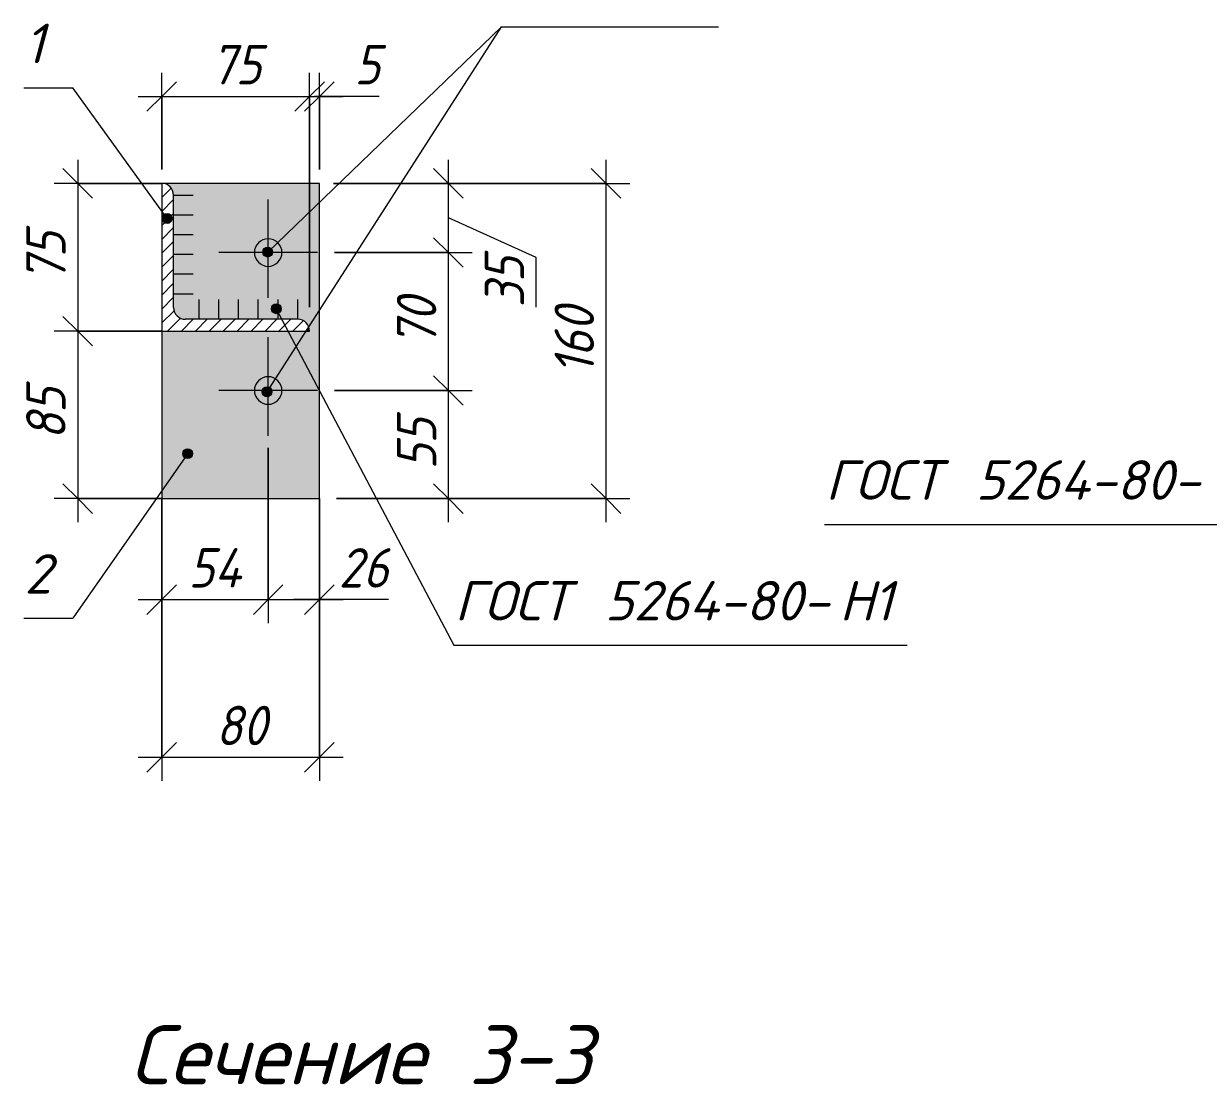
# Model space of a CAD drawing. Header units: millimetres. Extents: x 1525 to 46824, y -520 to 14115.
# Drawn here: x 32415 to 33016, y 3373 to 3911 of the extents above; entities that cross this region are included whole.
import ezdxf

# ---------------------------------------------------------------- set-up
doc = ezdxf.new("R2010")
doc.units = ezdxf.units.MM
doc.linetypes.add('50_200_ШТРИХ_1Т_ш5_п1_п1_', pattern=[70, 50, -10, 0, -10])
for name, color, linetype, lineweight in [('A-ANNO-DIMS', 7, 'Continuous', 9), ('A-ANNO-DIMS-10', 7, 'Continuous', 9), ('A-ANNO-NOTE', 7, 'Continuous', 9), ('A-DETL', 7, 'Continuous', 9), ('A-DETL-1', 7, 'Continuous', 5), ('A-DETL-3', 7, 'Continuous', 20), ('A-DETL-5', 7, '50_200_ШТРИХ_1Т_ш5_п1_п1_', 5), ('A-DETL-GENF-1', 7, 'Continuous', 5), ('G-ANNO-TEXT', 7, 'Continuous', 9)]:
    doc.layers.add(name, color=color, linetype=linetype, lineweight=lineweight)
doc.layers.add('A-DETL-GENF-2', color=7, linetype='Continuous', lineweight=9, true_color=0xffffff)
doc.styles.add('ISOCPEUR_B_I', font='', dxfattribs={"height": 30})
doc.styles.add('ISOCPEUR_I_3', font='isocpeui.ttf', dxfattribs={"width": 0.9, "height": 20})
doc.styles.add('ISOCPEUR_I_5', font='isocpeui.ttf', dxfattribs={"height": 20})
doc.styles.get('ISOCPEUR_B_I').set_extended_font_data('ISOCPEUR', italic=True, bold=True)
doc.dimstyles.new('ISO-2_0_0_9К_СРЕДНИЙ_1', dxfattribs={"dimscale": 304.8, "dimtxt": 19.919624, "dimasz": 0.049213, "dimexe": 0.03937, "dimexo": 0, "dimgap": 0, "dimtad": 1, "dimdec": 0, "dimzin": 0, "dimdsep": 46, "dimtxsty": 'ISOCPEUR_I_3', "dimblk1": 'OBLIQUE', "dimblk2": 'OBLIQUE', "dimsah": 1, "dimcen": 0.09, "dimdle": 0.03937, "dimazin": 0, "dimtfac": 1, "dimtdec": 4, "dimtix": 1, "dimtmove": 0, "dimatfit": 3, "dimfxl": 1, "dimtvp": 1, "dimtolj": 1, "dimtzin": 0, "dimarcsym": 2})
doc.dimstyles.new('ISO-2_0_0_9К_СРЕДНИЙ_3', dxfattribs={"dimscale": 304.8, "dimtxt": 19.919624, "dimasz": 0.049213, "dimexe": 0.03937, "dimexo": 0, "dimgap": 0, "dimtad": 1, "dimdec": 0, "dimzin": 0, "dimdsep": 46, "dimtxsty": 'ISOCPEUR_I_3', "dimblk1": 'OBLIQUE', "dimblk2": 'OBLIQUE', "dimsah": 1, "dimcen": 0.09, "dimdle": 0.03937, "dimazin": 0, "dimtfac": 1, "dimtdec": 4, "dimtix": 1, "dimtmove": 1, "dimatfit": 3, "dimfxl": 1, "dimtvp": 1, "dimtolj": 1, "dimtzin": 0, "dimarcsym": 2})

# ---------------------------------------------------------------- blocks, each defined once
blk = doc.blocks.new('DIMBLOCK192-АР1_Фахверк из 2-х уголков Ф-11_1_ Ф-18_1_ Ф-20_1_ Ф-26_1_Узлы 3 эт_')
at = {"layer": 'A-ANNO-DIMS-10'}
for p, q in [((32442.34, 3842.25), (32442.34, 3755.25)), ((32484.98, 3830.25), (32430.34, 3830.25)), ((32442.34, 3830.25), (32484.98, 3830.25)), ((32484.98, 3755.25), (32430.34, 3755.25)), ((32442.34, 3755.25), (32484.98, 3755.25))]:
    blk.add_line(p, q, dxfattribs=at)
at = {"layer": 'A-ANNO-DIMS-10', "lineweight": 20}
for p, q in [((32442.34, 3830.25), (32434.84, 3837.75)), ((32442.34, 3830.25), (32449.84, 3822.75)), ((32442.34, 3755.25), (32434.84, 3762.75)), ((32442.34, 3755.25), (32449.84, 3747.75))]:
    blk.add_line(p, q, dxfattribs=at)
at = {"layer": 'A-ANNO-DIMS-10', "color": 0, "insert": (32416.22, 3780.11), "char_height": 20, "width": 30.3391, "attachment_point": 1, "rotation": 90, "line_spacing_factor": 1.149209, "style": 'ISOCPEUR_I_3'}
blk.add_mtext('75', dxfattribs=at)
blk = doc.blocks.new('_Oblique')
at = {"color": 0, "linetype": 'ByBlock', "lineweight": -2}
blk.add_line((-0.5, -0.5), (0.5, 0.5), dxfattribs=at)
blk = doc.blocks.new('DIMBLOCK193-АР1_Фахверк из 2-х уголков Ф-11_1_ Ф-18_1_ Ф-20_1_ Ф-26_1_Узлы 3 эт_')
at = {"layer": 'A-ANNO-DIMS-10', "lineweight": 20}
for p, q in [((32442.34, 3755.25), (32434.84, 3762.75)), ((32442.34, 3755.25), (32449.84, 3747.75)), ((32442.34, 3670.25), (32434.84, 3677.75)), ((32442.34, 3670.25), (32449.84, 3662.75))]:
    blk.add_line(p, q, dxfattribs=at)
at = {"layer": 'A-ANNO-DIMS-10'}
for p, q in [((32484.98, 3755.25), (32430.34, 3755.25)), ((32442.34, 3755.25), (32442.34, 3658.25)), ((32442.34, 3755.25), (32484.98, 3755.25)), ((32484.98, 3670.25), (32430.34, 3670.25)), ((32442.34, 3670.25), (32484.98, 3670.25))]:
    blk.add_line(p, q, dxfattribs=at)
at = {"layer": 'A-ANNO-DIMS-10', "color": 0, "insert": (32416.22, 3700.11), "char_height": 20, "width": 30.3391, "attachment_point": 1, "rotation": 90, "line_spacing_factor": 1.149209, "style": 'ISOCPEUR_I_3'}
blk.add_mtext('85', dxfattribs=at)
blk = doc.blocks.new('DIMBLOCK194-АР1_Фахверк из 2-х уголков Ф-11_1_ Ф-18_1_ Ф-20_1_ Ф-26_1_Узлы 3 эт_')
at = {"layer": 'A-ANNO-DIMS-10'}
for p, q in [((32538.98, 3695.98), (32538.98, 3607.01)), ((32538.98, 3619.01), (32538.98, 3695.98)), ((32484.98, 3664.2), (32484.98, 3607.01)), ((32484.98, 3619.01), (32484.98, 3664.2)), ((32472.98, 3619.01), (32538.98, 3619.01))]:
    blk.add_line(p, q, dxfattribs=at)
at = {"layer": 'A-ANNO-DIMS-10', "lineweight": 20}
for p, q in [((32484.98, 3619.01), (32492.48, 3626.51)), ((32538.98, 3619.01), (32546.48, 3626.51)), ((32484.98, 3619.01), (32477.48, 3611.51)), ((32538.98, 3619.01), (32531.48, 3611.51))]:
    blk.add_line(p, q, dxfattribs=at)
at = {"layer": 'A-ANNO-DIMS-10', "color": 0, "insert": (32498.57, 3645.14), "char_height": 20, "width": 32.1779, "attachment_point": 1, "line_spacing_factor": 1.149209, "style": 'ISOCPEUR_I_3'}
blk.add_mtext('54', dxfattribs=at)
blk = doc.blocks.new('DIMBLOCK195-АР1_Фахверк из 2-х уголков Ф-11_1_ Ф-18_1_ Ф-20_1_ Ф-26_1_Узлы 3 эт_')
at = {"layer": 'A-ANNO-DIMS-10'}
for p, q in [((32538.98, 3695.98), (32538.98, 3607.01)), ((32538.98, 3619.01), (32538.98, 3695.98)), ((32564.98, 3664.2), (32564.98, 3607.01)), ((32564.98, 3619.01), (32564.98, 3664.2)), ((32538.98, 3619.01), (32576.98, 3619.01)), ((32574.73, 3619.01), (32551.98, 3619.01)), ((32600.01, 3619.01), (32574.73, 3619.01))]:
    blk.add_line(p, q, dxfattribs=at)
at = {"layer": 'A-ANNO-DIMS-10', "lineweight": 20}
for p, q in [((32538.98, 3619.01), (32546.48, 3626.51)), ((32564.98, 3619.01), (32572.48, 3626.51)), ((32538.98, 3619.01), (32531.48, 3611.51)), ((32564.98, 3619.01), (32557.48, 3611.51))]:
    blk.add_line(p, q, dxfattribs=at)
at = {"layer": 'A-ANNO-DIMS-10', "color": 0, "insert": (32574.73, 3645.14), "char_height": 20, "width": 30.3391, "attachment_point": 1, "line_spacing_factor": 1.149209, "style": 'ISOCPEUR_I_3'}
blk.add_mtext('26', dxfattribs=at)
blk = doc.blocks.new('DIMBLOCK196-АР1_Фахверк из 2-х уголков Ф-11_1_ Ф-18_1_ Ф-20_1_ Ф-26_1_Узлы 3 эт_')
at = {"layer": 'A-ANNO-DIMS-10', "lineweight": 20}
for p, q in [((32630.4, 3725.14), (32622.9, 3732.64)), ((32630.4, 3725.14), (32637.9, 3717.64)), ((32630.4, 3670.25), (32622.9, 3677.75)), ((32630.4, 3670.25), (32637.9, 3662.75))]:
    blk.add_line(p, q, dxfattribs=at)
at = {"layer": 'A-ANNO-DIMS-10'}
for p, q in [((32572.58, 3725.14), (32642.4, 3725.14)), ((32630.4, 3725.14), (32572.58, 3725.14)), ((32630.4, 3658.25), (32630.4, 3725.14)), ((32573.58, 3670.25), (32642.4, 3670.25)), ((32630.4, 3670.25), (32573.58, 3670.25))]:
    blk.add_line(p, q, dxfattribs=at)
at = {"layer": 'A-ANNO-DIMS-10', "color": 0, "insert": (32604.27, 3685.05), "char_height": 20, "width": 30.3391, "attachment_point": 1, "rotation": 90, "line_spacing_factor": 1.149209, "style": 'ISOCPEUR_I_3'}
blk.add_mtext('55', dxfattribs=at)
blk = doc.blocks.new('DIMBLOCK197-АР1_Фахверк из 2-х уголков Ф-11_1_ Ф-18_1_ Ф-20_1_ Ф-26_1_Узлы 3 эт_')
at = {"layer": 'A-ANNO-DIMS-10', "lineweight": 20}
for p, q in [((32630.4, 3795.14), (32622.9, 3802.64)), ((32630.4, 3795.14), (32637.9, 3787.64)), ((32630.4, 3725.14), (32622.9, 3732.64)), ((32630.4, 3725.14), (32637.9, 3717.64))]:
    blk.add_line(p, q, dxfattribs=at)
at = {"layer": 'A-ANNO-DIMS-10'}
for p, q in [((32572.58, 3795.14), (32642.4, 3795.14)), ((32630.4, 3795.14), (32572.58, 3795.14)), ((32630.4, 3725.14), (32630.4, 3795.14)), ((32572.58, 3725.14), (32642.4, 3725.14)), ((32630.4, 3725.14), (32572.58, 3725.14))]:
    blk.add_line(p, q, dxfattribs=at)
at = {"layer": 'A-ANNO-DIMS-10', "color": 0, "insert": (32604.27, 3747.5), "char_height": 20, "width": 30.3391, "attachment_point": 1, "rotation": 90, "line_spacing_factor": 1.149209, "style": 'ISOCPEUR_I_3'}
blk.add_mtext('70', dxfattribs=at)
blk = doc.blocks.new('DIMBLOCK198-АР1_Фахверк из 2-х уголков Ф-11_1_ Ф-18_1_ Ф-20_1_ Ф-26_1_Узлы 3 эт_')
at = {"layer": 'A-ANNO-DIMS-10'}
for p, q in [((32630.4, 3795.14), (32630.4, 3842.25)), ((32572.09, 3830.25), (32642.4, 3830.25)), ((32630.4, 3830.25), (32572.09, 3830.25)), ((32674.96, 3792.65), (32630.4, 3812.7)), ((32572.58, 3795.14), (32642.4, 3795.14)), ((32630.4, 3795.14), (32572.58, 3795.14)), ((32674.96, 3767.37), (32674.96, 3792.65))]:
    blk.add_line(p, q, dxfattribs=at)
at = {"layer": 'A-ANNO-DIMS-10', "lineweight": 20}
for p, q in [((32630.4, 3830.25), (32622.9, 3837.75)), ((32630.4, 3830.25), (32637.9, 3822.75)), ((32630.4, 3795.14), (32622.9, 3802.64)), ((32630.4, 3795.14), (32637.9, 3787.64))]:
    blk.add_line(p, q, dxfattribs=at)
at = {"layer": 'A-ANNO-DIMS-10', "color": 0, "insert": (32648.83, 3767.37), "char_height": 20, "width": 30.3391, "attachment_point": 1, "rotation": 90, "line_spacing_factor": 1.149209, "style": 'ISOCPEUR_I_3'}
blk.add_mtext('35', dxfattribs=at)
blk = doc.blocks.new('DIMBLOCK199-АР1_Фахверк из 2-х уголков Ф-11_1_ Ф-18_1_ Ф-20_1_ Ф-26_1_Узлы 3 эт_')
at = {"layer": 'A-ANNO-DIMS-10'}
for p, q in [((32710.4, 3658.25), (32710.4, 3842.25)), ((32573.58, 3830.25), (32722.4, 3830.25)), ((32710.4, 3830.25), (32573.58, 3830.25)), ((32573.58, 3670.25), (32722.4, 3670.25)), ((32710.4, 3670.25), (32573.58, 3670.25))]:
    blk.add_line(p, q, dxfattribs=at)
at = {"layer": 'A-ANNO-DIMS-10', "lineweight": 20}
for p, q in [((32710.4, 3830.25), (32702.9, 3837.75)), ((32710.4, 3830.25), (32717.9, 3822.75)), ((32710.4, 3670.25), (32702.9, 3677.75)), ((32710.4, 3670.25), (32717.9, 3662.75))]:
    blk.add_line(p, q, dxfattribs=at)
at = {"layer": 'A-ANNO-DIMS-10', "color": 0, "insert": (32684.27, 3733.21), "char_height": 20, "width": 40.9118, "attachment_point": 1, "rotation": 90, "line_spacing_factor": 1.149209, "style": 'ISOCPEUR_I_3'}
blk.add_mtext('160', dxfattribs=at)
blk = doc.blocks.new('DIMBLOCK200-АР1_Фахверк из 2-х уголков Ф-11_1_ Ф-18_1_ Ф-20_1_ Ф-26_1_Узлы 3 эт_')
at = {"layer": 'A-ANNO-DIMS-10'}
for p, q in [((32484.98, 3670.25), (32484.98, 3527.01)), ((32484.98, 3539.01), (32484.98, 3670.25)), ((32564.98, 3670.25), (32564.98, 3527.01)), ((32564.98, 3539.01), (32564.98, 3670.25)), ((32472.98, 3539.01), (32576.98, 3539.01))]:
    blk.add_line(p, q, dxfattribs=at)
at = {"layer": 'A-ANNO-DIMS-10', "lineweight": 20}
for p, q in [((32484.98, 3539.01), (32492.48, 3546.51)), ((32564.98, 3539.01), (32572.48, 3546.51)), ((32484.98, 3539.01), (32477.48, 3531.51)), ((32564.98, 3539.01), (32557.48, 3531.51))]:
    blk.add_line(p, q, dxfattribs=at)
at = {"layer": 'A-ANNO-DIMS-10', "color": 0, "insert": (32512.34, 3565.14), "char_height": 20, "width": 30.3391, "attachment_point": 1, "line_spacing_factor": 1.149209, "style": 'ISOCPEUR_I_3'}
blk.add_mtext('80', dxfattribs=at)
blk = doc.blocks.new('DIMBLOCK201-АР1_Фахверк из 2-х уголков Ф-11_1_ Ф-18_1_ Ф-20_1_ Ф-26_1_Узлы 3 эт_')
at = {"layer": 'A-ANNO-DIMS-10'}
for p, q in [((32484.98, 3837.36), (32484.98, 3886.34)), ((32559.98, 3767.47), (32559.98, 3886.34)), ((32472.98, 3874.34), (32559.98, 3874.34)), ((32484.98, 3874.34), (32484.98, 3837.36)), ((32559.98, 3874.34), (32559.98, 3767.47))]:
    blk.add_line(p, q, dxfattribs=at)
at = {"layer": 'A-ANNO-DIMS-10', "lineweight": 20}
for p, q in [((32484.98, 3874.34), (32492.48, 3881.84)), ((32559.98, 3874.34), (32567.48, 3881.84)), ((32484.98, 3874.34), (32477.48, 3866.84)), ((32559.98, 3874.34), (32552.48, 3866.84))]:
    blk.add_line(p, q, dxfattribs=at)
at = {"layer": 'A-ANNO-DIMS-10', "color": 0, "insert": (32509.84, 3900.46), "char_height": 20, "width": 30.3391, "attachment_point": 1, "line_spacing_factor": 1.149209, "style": 'ISOCPEUR_I_3'}
blk.add_mtext('75', dxfattribs=at)
blk = doc.blocks.new('DIMBLOCK202-АР1_Фахверк из 2-х уголков Ф-11_1_ Ф-18_1_ Ф-20_1_ Ф-26_1_Узлы 3 эт_')
at = {"layer": 'A-ANNO-DIMS-10'}
for p, q in [((32559.98, 3767.47), (32559.98, 3886.34)), ((32564.98, 3837.36), (32564.98, 3886.34)), ((32559.98, 3874.34), (32576.98, 3874.34)), ((32559.98, 3874.34), (32559.98, 3767.47)), ((32582.72, 3874.34), (32562.48, 3874.34)), ((32564.98, 3874.34), (32564.98, 3837.36)), ((32595.36, 3874.34), (32582.72, 3874.34))]:
    blk.add_line(p, q, dxfattribs=at)
at = {"layer": 'A-ANNO-DIMS-10', "lineweight": 20}
for p, q in [((32559.98, 3874.34), (32567.48, 3881.84)), ((32564.98, 3874.34), (32572.48, 3881.84)), ((32559.98, 3874.34), (32552.48, 3866.84)), ((32564.98, 3874.34), (32557.48, 3866.84))]:
    blk.add_line(p, q, dxfattribs=at)
at = {"layer": 'A-ANNO-DIMS-10', "color": 0, "insert": (32582.72, 3900.46), "char_height": 20, "width": 15.1696, "attachment_point": 1, "line_spacing_factor": 1.149209, "style": 'ISOCPEUR_I_3'}
blk.add_mtext('\\fISOCPEUR|b0|i1|c204|p34|;\\W.9;5', dxfattribs=at)
blk = doc.blocks.new('_AT__Текстовая выноска1 - _AT__Текстовая выноска-30601245-АР1_Фахверк из 2-х уголков Ф-11_1_ Ф-18_1_ Ф-20_1_ Ф-26_1_Узлы 3 эт_')
at = {"layer": 'A-ANNO-NOTE'}
blk.add_line((0, 0), (2.5, 0), dxfattribs=at)
blk = doc.blocks.new('_AT__Текстовая выноска 2_0 - _AT__Текстовая выноска 2_0-30620702-АР1_Фахверк из 2-х уголков Ф-11_1_ Ф-18_1_ Ф-20_1_ Ф-26_1_Узлы 3 эт_')
at = {"layer": 'A-ANNO-NOTE'}
blk.add_line((0, 0), (11, 0), dxfattribs=at)
blk = doc.blocks.new('_AT__Текстовая выноска 2_0 - _AT__Текстовая выноска 2_0-30620701-АР1_Фахверк из 2-х уголков Ф-11_1_ Ф-18_1_ Ф-20_1_ Ф-26_1_Узлы 3 эт_')
at = {"layer": 'A-ANNO-NOTE'}
blk.add_line((0, 0), (23, 0), dxfattribs=at)

msp = doc.modelspace()

# ---------------------------------------------------------------- hatches: boundary and pattern name
at = {"layer": 'A-ANNO-NOTE'}
h = msp.add_hatch(color=256, dxfattribs=at)
edge = h.paths.add_edge_path(flags=0)
edge.add_arc((32487.70471, 3812.4217), 2.5, 0, 360)
h = msp.add_hatch(color=256, dxfattribs=at)
edge = h.paths.add_edge_path(flags=0)
edge.add_arc((32538.73796, 3795.36578), 2.5, 0, 360)
h = msp.add_hatch(color=256, dxfattribs=at)
edge = h.paths.add_edge_path(flags=0)
edge.add_arc((32543.1141, 3766.60504), 2.5, 0, 360)
h = msp.add_hatch(color=256, dxfattribs=at)
edge = h.paths.add_edge_path(flags=0)
edge.add_arc((32538.41668, 3724.46649), 2.5, 0, 360)
h = msp.add_hatch(color=256, dxfattribs=at)
edge = h.paths.add_edge_path(flags=0)
edge.add_arc((32498.15311, 3693.10211), 2.5, 0, 360)
at = {"layer": 'A-DETL-GENF-1'}
h = msp.add_hatch(dxfattribs=at)
h.set_pattern_fill('FP_9', color=256, style=0, pattern_type=2)
h.set_pattern_definition([(45, (27283.0725, 0), (-3.535534, 3.535534), [])])
h.paths.add_polyline_path([(32558.2236, 3755.25499), (32559.98096, 3755.25499), (32559.77652, 3756.8079), (32559.17711, 3758.25499), (32558.12166, 3759.57585), (32556.98096, 3760.45114), (32555.53388, 3761.05054), (32553.98096, 3761.25499), (32496.98096, 3761.25499), (32495.42805, 3761.45943), (32493.98096, 3762.05883), (32492.73832, 3763.01235), (32491.78481, 3764.25499), (32491.18541, 3765.70207), (32490.98096, 3767.25499), (32490.98096, 3824.25499), (32490.77652, 3825.8079), (32490.17711, 3827.25499), (32489.2236, 3828.49763), (32487.98096, 3829.45114), (32486.53388, 3830.05054), (32484.98096, 3830.25499), (32484.98096, 3755.25499), (32558.12166, 3755.25499)], flags=0)
at = {"layer": 'A-DETL-GENF-2'}
h = msp.add_hatch(color=256, dxfattribs=at)
h.paths.add_polyline_path([(32484.98096, 3670.25499), (32564.98096, 3670.25499), (32564.98096, 3830.25499), (32484.98096, 3830.25499), (32486.53388, 3830.05054), (32487.98096, 3829.45114), (32489.2236, 3828.49763), (32490.17711, 3827.25499), (32490.77652, 3825.8079), (32490.98096, 3824.25499), (32490.98096, 3767.25499), (32491.18541, 3765.70207), (32491.78481, 3764.25499), (32492.73832, 3763.01235), (32493.98096, 3762.05883), (32495.42805, 3761.45943), (32496.98096, 3761.25499), (32553.98096, 3761.25499), (32555.53388, 3761.05054), (32556.98096, 3760.45114), (32558.2236, 3759.49763), (32559.17711, 3758.25499), (32559.77652, 3756.8079), (32559.98096, 3755.25499), (32484.98096, 3755.25499), (32484.98096, 3720.18752)], flags=0)
h.paths.add_polyline_path([(32538.98096, 3718.13727), (32537.16923, 3718.37579), (32535.48096, 3719.07509), (32534.03121, 3720.18752), (32532.91878, 3721.63727), (32532.21948, 3723.32554), (32531.98096, 3725.13727), (32532.21948, 3726.94901), (32532.91878, 3728.63727), (32534.03121, 3730.08702), (32535.48096, 3731.19945), (32537.16923, 3731.89875), (32538.98096, 3732.13727), (32540.7927, 3731.89875), (32542.48096, 3731.19945), (32543.93071, 3730.08702), (32545.04314, 3728.63727), (32545.74244, 3726.94901), (32545.98096, 3725.13727), (32545.74244, 3723.32554), (32545.04314, 3721.63727), (32543.93071, 3720.18752), (32542.48096, 3719.07509), (32540.7927, 3718.37579)], flags=0)
h.paths.add_polyline_path([(32538.98096, 3788.13727), (32537.16923, 3788.37579), (32535.48096, 3789.07509), (32534.03121, 3790.18752), (32532.91878, 3791.63727), (32532.21948, 3793.32554), (32531.98096, 3795.13727), (32532.21948, 3796.94901), (32532.91878, 3798.63727), (32534.03121, 3800.08702), (32535.48096, 3801.19945), (32537.16923, 3801.89875), (32538.98096, 3802.13727), (32540.7927, 3801.89875), (32542.48096, 3801.19945), (32543.93071, 3800.08702), (32545.04314, 3798.63727), (32545.74244, 3796.94901), (32545.98096, 3795.13727), (32545.74244, 3793.32554), (32545.04314, 3791.63727), (32543.93071, 3790.18752), (32542.48096, 3789.07509), (32540.7927, 3788.37579)], flags=0)
for points in [[(32538.98096, 3788.13727), (32540.7927, 3788.37579), (32542.48096, 3789.07509), (32543.93071, 3790.18752), (32545.04314, 3791.63727), (32545.74244, 3793.32554), (32545.98096, 3795.13727), (32545.74244, 3796.94901), (32545.04314, 3798.63727), (32543.93071, 3800.08702), (32542.48096, 3801.19945), (32540.7927, 3801.89875), (32538.98096, 3802.13727), (32537.16923, 3801.89875), (32535.48096, 3801.19945), (32534.03121, 3800.08702), (32532.91878, 3798.63727), (32532.21948, 3796.94901), (32531.98096, 3795.13727), (32532.21948, 3793.32554), (32532.91878, 3791.63727), (32534.03121, 3790.18752), (32535.48096, 3789.07509), (32537.16923, 3788.37579)], [(32538.98096, 3718.13727), (32540.7927, 3718.37579), (32542.48096, 3719.07509), (32543.93071, 3720.18752), (32545.04314, 3721.63727), (32545.74244, 3723.32554), (32545.98096, 3725.13727), (32545.74244, 3726.94901), (32545.04314, 3728.63727), (32543.93071, 3730.08702), (32542.48096, 3731.19945), (32540.7927, 3731.89875), (32538.98096, 3732.13727), (32537.16923, 3731.89875), (32535.48096, 3731.19945), (32534.03121, 3730.08702), (32532.91878, 3728.63727), (32532.21948, 3726.94901), (32531.98096, 3725.13727), (32532.21948, 3723.32554), (32532.91878, 3721.63727), (32534.03121, 3720.18752), (32535.48096, 3719.07509), (32537.16923, 3718.37579)]]:
    msp.add_hatch(color=256, dxfattribs=at).paths.add_polyline_path(points, flags=0)

# ---------------------------------------------------------------- linework, layer by layer
at = {"layer": 'A-ANNO-NOTE'}
for p, q in [((32538.41668, 3724.46649), (32657.37896, 3909.70575)), ((32538.73796, 3795.36578), (32657.37896, 3909.70575)), ((32487.70471, 3812.4217), (32439.95252, 3878.74316)), ((32543.1141, 3766.60504), (32633.12475, 3595.91281)), ((32498.15311, 3693.10211), (32439.95252, 3609.56242))]:
    msp.add_line(p, q, dxfattribs=at)
for centre in [(32487.70471, 3812.4217), (32538.73796, 3795.36578), (32543.1141, 3766.60504), (32538.41668, 3724.46649), (32498.15311, 3693.10211)]:
    msp.add_circle(centre, 2.5, dxfattribs=at)
at = {"layer": 'A-DETL'}
for p, q in [((32564.98096, 3830.25499), (32484.98096, 3830.25499)), ((32564.98096, 3670.25499), (32564.98096, 3830.25499)), ((32484.98096, 3755.25499), (32484.98096, 3670.25499)), ((32484.98096, 3670.25499), (32564.98096, 3670.25499))]:
    msp.add_line(p, q, dxfattribs=at)
for centre, start, end in [((32538.98096, 3795.13727), 90, 270), ((32538.98096, 3795.13727), 270, 90), ((32538.98096, 3725.13727), 90, 270), ((32538.98096, 3725.13727), 270, 90)]:
    msp.add_arc(centre, 7, start, end, dxfattribs=at)
at = {"layer": 'A-DETL-1'}
for p, q in [((32490.98096, 3824.25499), (32500.98096, 3824.25499)), ((32490.98096, 3814.25499), (32500.98096, 3814.25499)), ((32490.98096, 3804.25499), (32500.98096, 3804.25499)), ((32490.98096, 3794.25499), (32500.98096, 3794.25499)), ((32490.98096, 3784.25499), (32500.98096, 3784.25499)), ((32490.98096, 3774.25499), (32500.98096, 3774.25499)), ((32503.98096, 3761.25499), (32503.98096, 3771.25499)), ((32513.98096, 3761.25499), (32513.98096, 3771.25499)), ((32523.98096, 3761.25499), (32523.98096, 3771.25499)), ((32533.98096, 3761.25499), (32533.98096, 3771.25499)), ((32543.98096, 3761.25499), (32543.98096, 3771.25499)), ((32553.98096, 3761.25499), (32553.98096, 3771.25499))]:
    msp.add_line(p, q, dxfattribs=at)
at = {"layer": 'A-DETL-3'}
for p, q in [((32484.98096, 3830.25499), (32484.98096, 3755.25499)), ((32490.98096, 3767.25499), (32490.98096, 3824.25499)), ((32553.98096, 3761.25499), (32496.98096, 3761.25499)), ((32484.98096, 3755.25499), (32559.98096, 3755.25499))]:
    msp.add_line(p, q, dxfattribs=at)
for centre, start, end in [((32484.98096, 3824.25499), 0, 90), ((32496.98096, 3767.25499), 180, 270), ((32553.98096, 3755.25499), 360, 90)]:
    msp.add_arc(centre, 6, start, end, dxfattribs=at)
at = {"layer": 'A-DETL-5'}
for p, q in [((32538.98096, 3772.13727), (32538.98096, 3822.13727)), ((32563.98096, 3795.13727), (32513.98096, 3795.13727)), ((32538.98096, 3702.13727), (32538.98096, 3752.13727)), ((32563.98096, 3725.13727), (32513.98096, 3725.13727))]:
    msp.add_line(p, q, dxfattribs=at)

# ---------------------------------------------------------------- block references
at = {"layer": 'A-ANNO-NOTE', "xscale": 10, "yscale": 10, "zscale": 10}
for name, p in [('_AT__Текстовая выноска 2_0 - _AT__Текстовая выноска 2_0-30620702-АР1_Фахверк из 2-х уголков Ф-11_1_ Ф-18_1_ Ф-20_1_ Ф-26_1_Узлы 3 эт_', (32657.37896, 3909.70575)), ('_AT__Текстовая выноска1 - _AT__Текстовая выноска-30601245-АР1_Фахверк из 2-х уголков Ф-11_1_ Ф-18_1_ Ф-20_1_ Ф-26_1_Узлы 3 эт_', (32414.95252, 3878.74316)), ('_AT__Текстовая выноска 2_0 - _AT__Текстовая выноска 2_0-30620701-АР1_Фахверк из 2-х уголков Ф-11_1_ Ф-18_1_ Ф-20_1_ Ф-26_1_Узлы 3 эт_', (32821.27625, 3657.1928)), ('_AT__Текстовая выноска1 - _AT__Текстовая выноска-30601245-АР1_Фахверк из 2-х уголков Ф-11_1_ Ф-18_1_ Ф-20_1_ Ф-26_1_Узлы 3 эт_', (32414.95252, 3609.56242)), ('_AT__Текстовая выноска 2_0 - _AT__Текстовая выноска 2_0-30620701-АР1_Фахверк из 2-х уголков Ф-11_1_ Ф-18_1_ Ф-20_1_ Ф-26_1_Узлы 3 эт_', (32633.12475, 3595.91281))]:
    msp.add_blockref(name, p, dxfattribs=at)

# ---------------------------------------------------------------- texts
at = {"layer": 'A-ANNO-NOTE', "char_height": 20, "attachment_point": 1, "style": 'ISOCPEUR_I_5'}
for s, insert, width in [('\\fISOCPEUR|b0|i1|c204|p34|;1', (32415.3627, 3911.26996), 12.827), ('ГОСТ', (32821.68643, 3689.7196), 76.962), (' 5264-80-', (32885.18643, 3689.7196), 159.5358125), ('\\fISOCPEUR|b0|i1|c204|p34|;2', (32415.3627, 3642.08922), 17.637125), ('ГОСТ', (32633.53493, 3628.43962), 76.962), (' 5264-80-', (32697.03493, 3628.43962), 159.5358125), ('\\fISOCPEUR|b0|i1|c204|p34|;Н', (32828.66513, 3628.43962), 20.843875), ('\\fISOCPEUR|b0|i1|c204|p34|;1', (32845.86305, 3628.43962), 12.827)]:
    msp.add_mtext(s, dxfattribs=dict(at, insert=insert, width=width))
at = {"layer": 'G-ANNO-TEXT', "char_height": 30, "attachment_point": 1, "style": 'ISOCPEUR_B_I'}
for s, insert, width in [('Сечение', (32468.80512, 3403.05464), 185.1898125), (' 3-3', (32621.60199, 3403.05464), 102.616)]:
    msp.add_mtext(s, dxfattribs=dict(at, insert=insert, width=width))

# ---------------------------------------------------------------- dimensions: what is measured, and where the dimension line sits
at = {"layer": 'A-ANNO-DIMS'}
for base, p1, p2, override, picture, middle in [((32559.98096, 3874.33584), (32484.98096, 3837.3599), (32559.98096, 3767.46982), {"dimpost": '<>', "dimfxl": 102.516459}, 'DIMBLOCK201-АР1_Фахверк из 2-х уголков Ф-11_1_ Ф-18_1_ Ф-20_1_ Ф-26_1_Узлы 3 эт_', (32522.48096, 3884.46463)), ((32538.98096, 3619.01394), (32484.98096, 3664.19787), (32538.98096, 3695.97616), {"dimpost": '<>', "dimfxl": 62.656685}, 'DIMBLOCK194-АР1_Фахверк из 2-х уголков Ф-11_1_ Ф-18_1_ Ф-20_1_ Ф-26_1_Узлы 3 эт_', (32511.98096, 3629.01394)), ((32564.98096, 3539.01394), (32484.98096, 3670.25499), (32564.98096, 3670.25499), {"dimpost": '<>', "dimfxl": 80}, 'DIMBLOCK200-АР1_Фахверк из 2-х уголков Ф-11_1_ Ф-18_1_ Ф-20_1_ Ф-26_1_Узлы 3 эт_', (32524.98096, 3549.01394))]:
    dim = msp.add_linear_dim(base=base, p1=p1, p2=p2, dimstyle='ISO-2_0_0_9К_СРЕДНИЙ_1', override=override, dxfattribs=at)
    dim.commit()
    dim.dimension.update_dxf_attribs({"geometry": picture, "text_midpoint": middle})
for base, p1, p2, override, picture, middle in [((32564.98096, 3874.33584), (32559.98096, 3767.46982), (32564.98096, 3837.3599), {"dimpost": '<>', "dimfxl": 70.068712}, 'DIMBLOCK202-АР1_Фахверк из 2-х уголков Ф-11_1_ Ф-18_1_ Ф-20_1_ Ф-26_1_Узлы 3 эт_', (32590.30308, 3887.13162)), ((32564.98096, 3619.01394), (32538.98096, 3695.97616), (32564.98096, 3664.19787), {"dimpost": '<>', "dimfxl": 41.059228}, 'DIMBLOCK195-АР1_Фахверк из 2-х уголков Ф-11_1_ Ф-18_1_ Ф-20_1_ Ф-26_1_Узлы 3 эт_', (32589.89905, 3631.80972))]:
    dim = msp.add_linear_dim(base=base, p1=p1, p2=p2, dimstyle='ISO-2_0_0_9К_СРЕДНИЙ_3', override=override, dxfattribs=at)
    dim.commit()
    dim.dimension.update_dxf_attribs({"geometry": picture, "text_midpoint": middle, "dimtype": 160})
for base, p1, p2, override, picture, middle in [((32442.34423, 3755.25499), (32484.98096, 3830.25499), (32484.98096, 3755.25499), {"dimpost": '<>', "dimfxl": 75}, 'DIMBLOCK192-АР1_Фахверк из 2-х уголков Ф-11_1_ Ф-18_1_ Ф-20_1_ Ф-26_1_Узлы 3 эт_', (32432.21544, 3792.75499)), ((32710.40147, 3830.25499), (32573.58277, 3670.25499), (32573.58277, 3830.25499), {"dimpost": '<>', "dimfxl": 160}, 'DIMBLOCK199-АР1_Фахверк из 2-х уголков Ф-11_1_ Ф-18_1_ Ф-20_1_ Ф-26_1_Узлы 3 эт_', (32700.40147, 3750.25499)), ((32630.40147, 3795.13727), (32572.58277, 3725.13727), (32572.58277, 3795.13727), {"dimpost": '<>', "dimfxl": 70}, 'DIMBLOCK197-АР1_Фахверк из 2-х уголков Ф-11_1_ Ф-18_1_ Ф-20_1_ Ф-26_1_Узлы 3 эт_', (32620.27268, 3760.13727)), ((32442.34423, 3670.25499), (32484.98096, 3755.25499), (32484.98096, 3670.25499), {"dimpost": '<>', "dimfxl": 85}, 'DIMBLOCK193-АР1_Фахверк из 2-х уголков Ф-11_1_ Ф-18_1_ Ф-20_1_ Ф-26_1_Узлы 3 эт_', (32432.34423, 3712.75499)), ((32630.40147, 3725.13727), (32573.58277, 3670.25499), (32572.58277, 3725.13727), {"dimpost": '<>', "dimfxl": 54.891395}, 'DIMBLOCK196-АР1_Фахверк из 2-х уголков Ф-11_1_ Ф-18_1_ Ф-20_1_ Ф-26_1_Узлы 3 эт_', (32620.40147, 3697.69613))]:
    dim = msp.add_linear_dim(base=base, p1=p1, p2=p2, angle=90, dimstyle='ISO-2_0_0_9К_СРЕДНИЙ_1', override=override, dxfattribs=at)
    dim.commit()
    dim.dimension.update_dxf_attribs({"geometry": picture, "text_midpoint": middle})
dim = msp.add_linear_dim(base=(32630.40147, 3830.25499), p1=(32572.58277, 3795.13727), p2=(32572.08588, 3830.25499), angle=90, dimstyle='ISO-2_0_0_9К_СРЕДНИЙ_3', override={"dimpost": '<>', "dimfxl": 35.121229}, dxfattribs=at)
dim.commit()
dim.dimension.update_dxf_attribs({"geometry": 'DIMBLOCK198-АР1_Фахверк из 2-х уголков Ф-11_1_ Ф-18_1_ Ф-20_1_ Ф-26_1_Узлы 3 эт_', "text_midpoint": (32662.16688, 3782.5405), "dimtype": 160, "text_rotation": 90})

doc.saveas('drawing.dxf')
